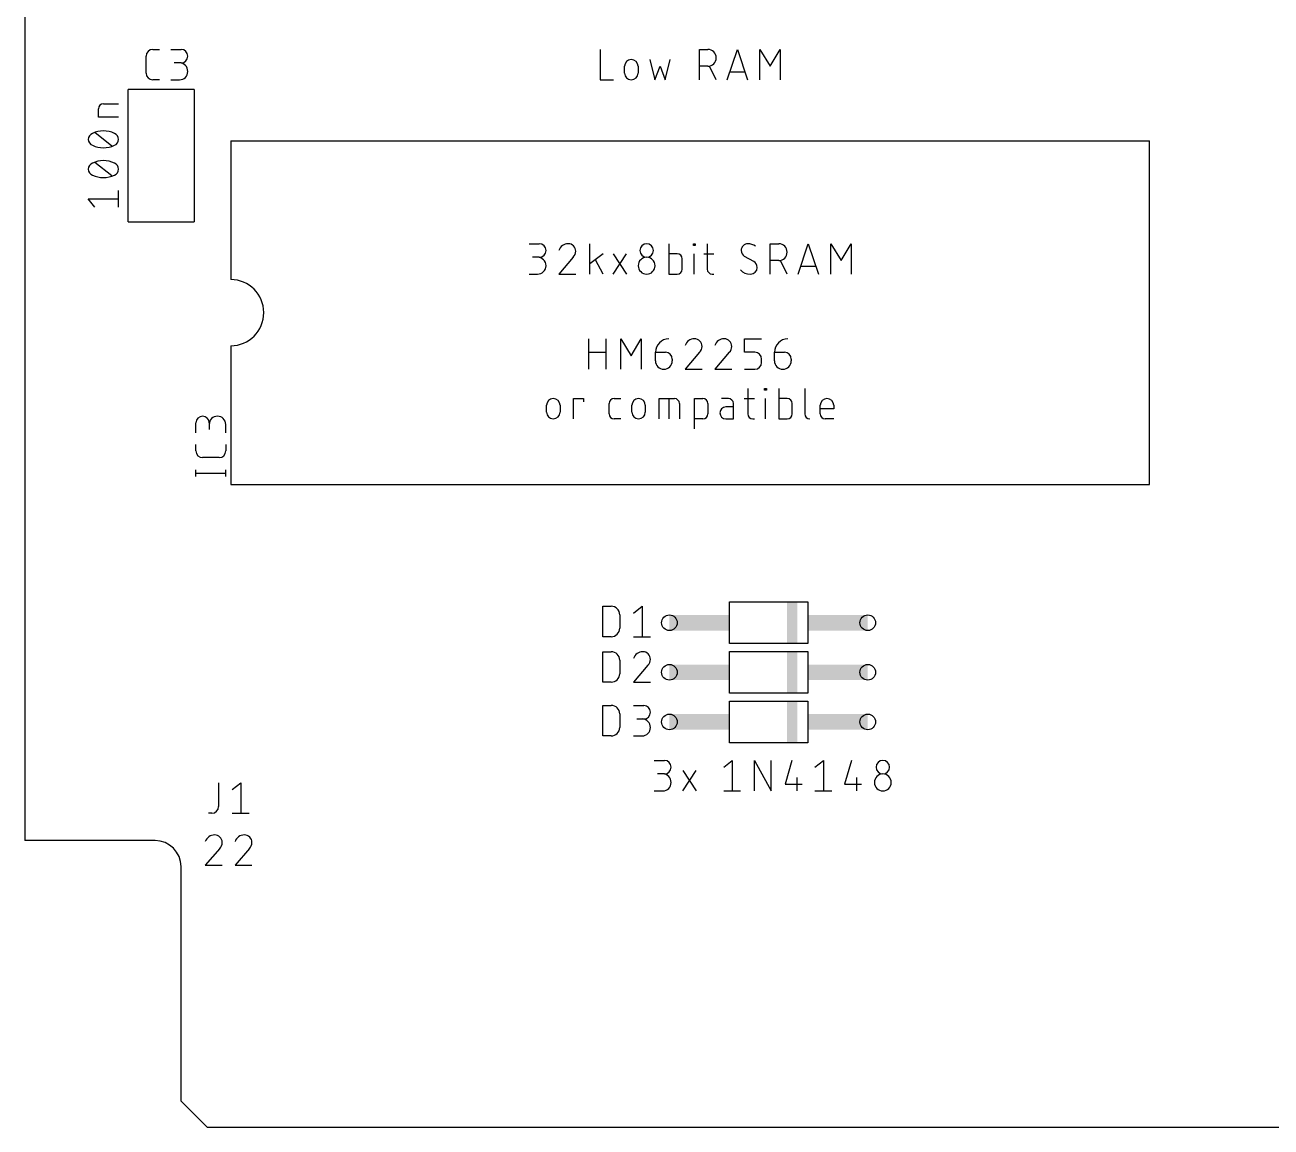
# Model space of a CAD drawing. Extents: x 0 to 102, y 0 to 103.
# Drawn here: x 0 to 47.88, y 0 to 42.32 of the extents above; entities that cross this region are included whole.
import ezdxf

# ---------------------------------------------------------------- set-up
doc = ezdxf.new("R2010")
doc.units = 0
for name, color, linetype in [('20', 30, 'CONTINUOUS'), ('21', 253, 'CONTINUOUS'), ('25', 253, 'CONTINUOUS'), ('51', 253, 'CONTINUOUS')]:
    doc.layers.add(name, color=color, linetype=linetype)

# ---------------------------------------------------------------- blocks, each defined once
blk = doc.blocks.new('RECT')
blk.add_solid([(-0.5, -0.5), (0.5, -0.5), (-0.5, 0.5), (0.5, 0.5)])

msp = doc.modelspace()

# ---------------------------------------------------------------- linework, layer by layer
at = {"layer": '20'}
for p, q in [((0, 70), (0, 11)), ((5, 11), (0, 11)), ((6, 1), (6, 10)), ((6, 1), (7, 0)), ((7, 0), (95, 0))]:
    msp.add_line(p, q, dxfattribs=at)
msp.add_arc((5, 10), 1, 0, 90, dxfattribs=at)
at = {"layer": '21'}
for p, q in [((22.0977, 41.383), (22.0977, 40.2146)), ((25.9128, 40.2146), (25.9128, 41.383)), ((25.9128, 41.383), (26.2374, 41.383)), ((26.9836, 40.2146), (27.373, 41.383)), ((27.373, 41.383), (27.7625, 40.2146)), ((28.2409, 40.2146), (28.2409, 41.383)), ((28.2409, 41.383), (28.6303, 40.7338)), ((28.6303, 40.7338), (29.0198, 41.383)), ((29.0198, 41.383), (29.0198, 40.2146)), ((23.0367, 40.4742), (23.0367, 40.7338)), ((23.556, 40.7338), (23.556, 40.4742)), ((24.0118, 40.9935), (24.2065, 40.2146)), ((24.2065, 40.2146), (24.4012, 40.7338)), ((24.4012, 40.7338), (24.596, 40.2146)), ((24.596, 40.2146), (24.7907, 40.9935)), ((26.2374, 40.7338), (25.9128, 40.7338)), ((26.5619, 40.2146), (26.3023, 40.7338)), ((27.6651, 40.5067), (27.0809, 40.5067)), ((3.9688, 34.7662), (3.9688, 39.8463)), ((6.5088, 39.8463), (3.9688, 39.8463)), ((6.5088, 39.8463), (6.5088, 34.7662)), ((22.0977, 40.2146), (22.617, 40.2146)), ((3.0163, 39.2938), (3.6005, 39.2938)), ((2.8215, 38.7745), (2.8215, 39.0991)), ((3.6005, 38.7745), (2.8215, 38.7745)), ((3.3408, 37.6696), (2.6917, 38.1889)), ((7.9058, 37.8777), (7.9058, 32.5438)), ((7.9058, 37.8777), (43.2118, 37.8777)), ((43.2118, 24.6698), (43.2118, 37.8777)), ((3.3408, 36.5266), (2.6917, 37.0459)), ((3.6005, 35.3187), (3.6005, 35.9678)), ((2.6917, 35.3187), (2.4321, 35.6433)), ((2.4321, 35.6433), (3.6005, 35.6433)), ((3.9688, 34.7662), (6.5088, 34.7662)), ((19.3725, 33.9217), (19.7619, 33.9217)), ((21.6988, 32.7533), (21.6988, 33.9217)), ((22.2181, 33.5322), (21.6988, 33.1428)), ((22.5997, 32.7533), (23.1189, 33.5322)), ((22.5997, 33.5322), (23.1189, 32.7533)), ((24.7391, 33.9217), (24.7391, 32.7533)), ((25.0637, 33.5322), (24.7391, 33.5322)), ((25.6843, 33.8568), (25.6843, 33.9217)), ((25.6843, 33.9217), (25.7492, 33.9217)), ((25.7492, 33.8568), (25.6843, 33.8568)), ((25.7168, 32.7533), (25.7168, 33.5322)), ((25.7492, 33.9217), (25.7492, 33.8568)), ((26.0843, 33.5322), (26.4738, 33.5322)), ((26.2141, 33.9217), (26.2141, 32.948)), ((28.6381, 32.7533), (28.6381, 33.9217)), ((28.6381, 33.9217), (28.9626, 33.9217)), ((29.7088, 32.7533), (30.0983, 33.9217)), ((30.0983, 33.9217), (30.4878, 32.7533)), ((30.9661, 32.7533), (30.9661, 33.9217)), ((30.9661, 33.9217), (31.3556, 33.2726)), ((31.3556, 33.2726), (31.7451, 33.9217)), ((31.7451, 33.9217), (31.7451, 32.7533)), ((19.7619, 33.4024), (19.5023, 33.4024)), ((21.0672, 33.4024), (20.5155, 32.7533)), ((22.2181, 32.7533), (21.926, 33.305)), ((25.2584, 32.948), (25.2584, 33.3375)), ((28.007, 33.2401), (27.65, 33.4349)), ((28.9626, 33.2726), (28.6381, 33.2726)), ((29.2872, 32.7533), (29.0276, 33.2726)), ((30.3904, 33.0454), (29.8062, 33.0454)), ((19.3725, 32.7533), (19.697, 32.7533)), ((20.5155, 32.7533), (21.1646, 32.7533)), ((24.7391, 32.7533), (25.0637, 32.7533)), ((26.4089, 32.7533), (26.4738, 32.7533)), ((21.6719, 29.1021), (21.6719, 30.2705)), ((22.321, 30.2705), (22.321, 29.1021)), ((22.9023, 29.1021), (22.9023, 30.2705)), ((22.9023, 30.2705), (23.2918, 29.6213)), ((23.2918, 29.6213), (23.6813, 30.2705)), ((23.6813, 30.2705), (23.6813, 29.1021)), ((27.6535, 29.7512), (27.6535, 30.2705)), ((27.6535, 30.2705), (28.3026, 30.2705)), ((7.9058, 30.0038), (7.9058, 24.6698)), ((21.6719, 29.7512), (22.321, 29.7512)), ((24.2246, 29.7512), (24.614, 29.7512)), ((24.2246, 29.4266), (24.2246, 29.7512)), ((25.9193, 29.7512), (25.3675, 29.1021)), ((27.0623, 29.7512), (26.5105, 29.1021)), ((28.043, 29.7512), (27.6535, 29.7512)), ((28.7965, 29.7512), (29.186, 29.7512)), ((28.7965, 29.4266), (28.7965, 29.7512)), ((24.8737, 29.4915), (24.8737, 29.4266)), ((28.3026, 29.3617), (28.3026, 29.4915)), ((29.4456, 29.4915), (29.4456, 29.4266)), ((25.3675, 29.1021), (26.0167, 29.1021)), ((26.5105, 29.1021), (27.1597, 29.1021)), ((27.6535, 29.1021), (28.043, 29.1021)), ((27.7706, 28.3655), (27.7706, 27.3918)), ((28.4219, 28.3005), (28.4219, 28.3655)), ((28.4219, 28.3655), (28.4868, 28.3655)), ((28.4868, 28.3005), (28.4219, 28.3005)), ((28.4868, 28.3655), (28.4868, 28.3005)), ((28.9626, 28.3655), (28.9626, 27.1971)), ((29.9623, 28.3655), (29.9623, 27.3918)), ((21.0767, 27.1971), (21.0767, 27.976)), ((21.0767, 27.976), (21.4661, 27.976)), ((21.4661, 27.976), (21.4661, 27.8462)), ((22.4429, 27.3918), (22.4429, 27.7813)), ((22.6377, 27.976), (22.8973, 27.976)), ((24.3692, 27.1971), (24.3692, 27.976)), ((24.3692, 27.976), (24.9534, 27.976)), ((24.7587, 27.1971), (24.7587, 27.976)), ((25.1481, 27.7813), (25.1481, 27.1971)), ((25.7241, 26.8076), (25.7241, 27.976)), ((25.7241, 27.976), (26.0487, 27.976)), ((26.2434, 27.7813), (26.2434, 27.3918)), ((27.0275, 27.976), (26.7678, 27.976)), ((27.2222, 27.1971), (27.2222, 27.7813)), ((27.6408, 27.976), (28.0302, 27.976)), ((28.4543, 27.1971), (28.4543, 27.976)), ((29.2871, 27.976), (28.9626, 27.976)), ((29.4819, 27.3918), (29.4819, 27.7813)), ((20.0413, 27.4567), (20.0413, 27.7163)), ((20.5606, 27.7163), (20.5606, 27.4567)), ((23.3179, 27.4567), (23.3179, 27.7163)), ((23.8372, 27.7163), (23.8372, 27.4567)), ((27.2222, 27.6514), (26.9301, 27.6514)), ((30.5569, 27.3918), (30.5569, 27.7163)), ((31.0762, 27.5865), (30.5569, 27.5865)), ((31.0762, 27.7163), (31.0762, 27.5865)), ((22.8973, 27.1971), (22.6377, 27.1971)), ((26.0487, 27.1971), (25.7241, 27.1971)), ((26.9301, 27.1971), (27.2222, 27.1971)), ((27.9653, 27.1971), (28.0302, 27.1971)), ((28.9626, 27.1971), (29.2871, 27.1971)), ((31.0762, 27.1971), (30.7516, 27.1971)), ((7.9058, 24.6698), (43.2118, 24.6698)), ((27.075, 20.1675), (30.075, 20.1675)), ((27.075, 18.5675), (27.075, 20.1675)), ((30.075, 20.1675), (30.075, 18.5675)), ((30.075, 18.5675), (27.075, 18.5675)), ((27.075, 18.2625), (30.075, 18.2625)), ((27.075, 16.6625), (27.075, 18.2625)), ((30.075, 18.2625), (30.075, 16.6625)), ((30.075, 16.6625), (27.075, 16.6625)), ((27.075, 16.3575), (30.075, 16.3575)), ((27.075, 14.7575), (27.075, 16.3575)), ((30.075, 16.3575), (30.075, 14.7575)), ((30.075, 14.7575), (27.075, 14.7575)), ((24.1808, 14.078), (24.5703, 14.078)), ((26.8478, 13.8183), (27.1724, 14.078)), ((27.1724, 14.078), (27.1724, 12.9096)), ((28.0289, 12.9096), (28.0289, 14.078)), ((28.0289, 14.078), (28.678, 12.9096)), ((28.678, 12.9096), (28.678, 14.078)), ((29.4696, 14.078), (29.21, 13.1692)), ((30.353, 13.8183), (30.6775, 14.078)), ((30.6775, 14.078), (30.6775, 12.9096)), ((31.7556, 14.078), (31.496, 13.1692)), ((24.5703, 13.5587), (24.3106, 13.5587)), ((25.2744, 12.9096), (25.7937, 13.6885)), ((25.2744, 13.6885), (25.7937, 12.9096)), ((29.6644, 13.4288), (29.6644, 12.9096)), ((31.9504, 13.4288), (31.9504, 12.9096)), ((7.4403, 13.2192), (7.4403, 12.3104)), ((7.9676, 12.9596), (8.2922, 13.2192)), ((8.2922, 13.2192), (8.2922, 12.0508)), ((29.21, 13.1692), (29.8591, 13.1692)), ((31.496, 13.1692), (32.1451, 13.1692)), ((24.1808, 12.9096), (24.5054, 12.9096)), ((26.8478, 12.9096), (27.4969, 12.9096)), ((30.353, 12.9096), (31.0021, 12.9096)), ((7.1806, 12.0508), (7.0508, 12.0508)), ((7.9676, 12.0508), (8.6167, 12.0508)), ((7.4825, 10.6999), (6.9308, 10.0508)), ((8.6255, 10.6999), (8.0738, 10.0508)), ((6.9308, 10.0508), (7.5799, 10.0508)), ((8.0738, 10.0508), (8.7229, 10.0508))]:
    msp.add_line(p, q, dxfattribs=at)
for centre, radius, start, end in [((26.2374, 41.0584), 0.3246, 270, 90), ((23.2963, 40.7338), 0.2596, 0, 180), ((23.2963, 40.4742), 0.2596, 180, 0), ((3.0163, 39.0991), 0.1947, 90.0009, 180), ((2.6722, 37.9293), 0.2402, 108.924, 180.0001), ((2.6722, 37.9293), 0.2402, 180, 251.0758), ((3.0163, 37.2909), 0.9629, 90.0001, 115.9889), ((3.0163, 37.2909), 0.9629, 64.0112, 90), ((3.3603, 37.9293), 0.2402, 0, 71.0747), ((3.3603, 37.9293), 0.2402, 288.9254, 359.9998), ((3.0163, 38.5676), 0.9629, 244.0111, 269.9999), ((3.0163, 38.5676), 0.9629, 270, 295.9888), ((2.6722, 36.7863), 0.2402, 108.924, 180.0001), ((3.0163, 36.1479), 0.9629, 90.0001, 115.9889), ((3.0163, 36.1479), 0.9629, 64.0112, 90), ((3.3603, 36.7863), 0.2402, 0, 71.0747), ((2.6722, 36.7863), 0.2402, 180, 251.0758), ((3.0163, 37.4246), 0.9629, 244.0111, 269.9999), ((3.0163, 37.4246), 0.9629, 270, 295.9888), ((3.3603, 36.7863), 0.2402, 288.9254, 359.9998), ((19.7619, 33.6621), 0.2596, 270, 90), ((20.8725, 33.5464), 0.3753, 90.0001, 162.0549), ((20.8725, 33.6296), 0.2921, 0, 90), ((20.8508, 33.6296), 0.3138, 313.604, 359.9996), ((23.888, 33.6621), 0.2596, 0, 180), ((23.888, 33.6621), 0.2596, 180, 0), ((25.0637, 33.3375), 0.1947, 0, 90), ((27.7798, 33.6621), 0.2596, 89.9993, 180), ((27.7839, 33.6621), 0.2637, 179.9998, 239.4902), ((27.7798, 33.4349), 0.4868, 53.1301, 89.9993), ((28.9626, 33.5971), 0.3246, 270, 90), ((19.697, 33.0779), 0.3246, 270, 90), ((23.888, 33.0779), 0.3246, 0, 180), ((23.888, 33.0779), 0.3246, 180, 0), ((27.8731, 33.0129), 0.2637, 0.0001, 59.4899), ((25.0637, 32.948), 0.1947, 270, 359.9991), ((26.4089, 32.948), 0.1947, 180, 270), ((27.8772, 33.3018), 0.5485, 224.761, 269.9999), ((27.8772, 33.0129), 0.2596, 270, 0), ((7.9058, 31.2738), 1.27, 270, 90), ((24.7438, 29.7512), 0.5193, 90.0003, 180), ((25.7246, 29.8952), 0.3753, 90.0001, 162.0549), ((25.7246, 29.9784), 0.2921, 0, 90), ((26.8676, 29.8952), 0.3753, 90.0001, 162.0549), ((26.8676, 29.9784), 0.2921, 0, 90), ((29.3158, 29.7512), 0.5193, 90.0003, 180), ((24.614, 29.4915), 0.2596, 0, 90), ((25.7029, 29.9784), 0.3138, 313.604, 359.9996), ((26.8459, 29.9784), 0.3138, 313.604, 359.9996), ((28.043, 29.4915), 0.2596, 0, 90), ((29.186, 29.4915), 0.2596, 0, 90), ((24.5491, 29.4266), 0.3246, 180, 0), ((28.043, 29.3617), 0.2596, 270, 0), ((29.1211, 29.4266), 0.3246, 180, 0), ((20.301, 27.7163), 0.2596, 0, 180), ((22.6377, 27.7813), 0.1947, 90, 180), ((23.5776, 27.7163), 0.2596, 0, 180), ((24.9534, 27.7813), 0.1947, 0, 90), ((26.0487, 27.7812), 0.1947, 0.0009, 90), ((27.0275, 27.7813), 0.1947, 0, 90), ((29.2871, 27.7813), 0.1947, 0, 90), ((30.8165, 27.7163), 0.2596, 0, 180), ((20.301, 27.4567), 0.2596, 180, 0), ((22.6377, 27.3918), 0.1947, 180, 270), ((23.5776, 27.4567), 0.2596, 180, 0), ((26.0487, 27.3918), 0.1947, 270, 0), ((26.9301, 27.4242), 0.2272, 90, 270), ((27.9653, 27.3918), 0.1947, 180, 270), ((29.2871, 27.3918), 0.1947, 270, 359.9991), ((30.157, 27.3918), 0.1947, 180, 270), ((30.7516, 27.3918), 0.1947, 180, 270), ((24.5703, 13.8183), 0.2596, 270, 90), ((32.9635, 13.8183), 0.2596, 0, 180), ((24.5054, 13.2341), 0.3246, 270, 90), ((32.9635, 13.2341), 0.3246, 0, 180), ((32.9635, 13.8183), 0.2596, 180, 0), ((32.9635, 13.2341), 0.3246, 180, 0), ((7.1806, 12.3104), 0.2596, 270, 0), ((7.2878, 10.8439), 0.3753, 90.0001, 162.0549), ((7.2878, 10.9271), 0.2921, 0, 90), ((8.4308, 10.8439), 0.3753, 90.0001, 162.0549), ((8.4308, 10.9271), 0.2921, 0, 90), ((7.2662, 10.9271), 0.3138, 313.604, 359.9996), ((8.4092, 10.9271), 0.3138, 313.604, 359.9996)]:
    msp.add_arc(centre, radius, start, end, dxfattribs=at)
at = {"layer": '25'}
for p, q in [((4.9142, 41.383), (5.1738, 41.383)), ((5.6104, 41.383), (5.9998, 41.383)), ((4.6546, 40.4742), (4.6546, 41.1233)), ((5.9998, 40.8637), (5.7402, 40.8637)), ((5.1738, 40.2146), (4.9142, 40.2146)), ((5.6104, 40.2146), (5.9349, 40.2146)), ((6.5723, 26.6636), (6.5723, 27.0446)), ((7.0803, 27.0446), (7.0803, 26.7906)), ((7.7153, 26.6636), (7.7153, 26.9811)), ((6.5723, 25.9614), (6.5723, 26.2154)), ((7.7153, 26.2154), (7.7153, 25.9614)), ((7.4613, 25.7074), (6.8262, 25.7074)), ((6.5723, 24.9872), (6.5723, 25.2413)), ((6.5723, 25.1143), (7.7153, 25.1143)), ((7.7153, 24.9872), (7.7153, 25.2413)), ((22.2046, 18.8308), (22.2046, 19.9992)), ((22.2046, 19.9992), (22.5291, 19.9992)), ((22.8537, 19.6746), (22.8537, 19.1554)), ((23.3856, 19.7396), (23.7102, 19.9992)), ((23.7102, 19.9992), (23.7102, 18.8308)), ((22.5291, 18.8308), (22.2046, 18.8308)), ((23.3856, 18.8308), (24.0348, 18.8308)), ((22.2046, 17.0846), (22.2046, 18.253)), ((22.2046, 18.253), (22.5291, 18.253)), ((22.8537, 17.9284), (22.8537, 17.4091)), ((23.9374, 17.7337), (23.3856, 17.0846)), ((22.5291, 17.0846), (22.2046, 17.0846)), ((23.3856, 17.0846), (24.0348, 17.0846)), ((22.2046, 15.0208), (22.2046, 16.1892)), ((22.2046, 16.1892), (22.5291, 16.1892)), ((22.8537, 15.8646), (22.8537, 15.3454)), ((23.3856, 16.1892), (23.7751, 16.1892)), ((23.7751, 15.6699), (23.5155, 15.6699)), ((22.5291, 15.0208), (22.2046, 15.0208)), ((23.3856, 15.0208), (23.7102, 15.0208))]:
    msp.add_line(p, q, dxfattribs=at)
for centre, radius, start, end in [((4.9142, 41.1233), 0.2596, 90.0007, 180), ((5.9998, 41.1233), 0.2596, 270, 90), ((5.9349, 40.5391), 0.3246, 270, 90), ((4.9142, 40.4742), 0.2596, 180, 270), ((6.8262, 27.0446), 0.254, 0, 180), ((7.3978, 26.9811), 0.3175, 0, 180), ((6.8262, 25.9614), 0.254, 180, 270), ((7.4613, 25.9614), 0.254, 270, 0), ((22.5291, 19.6746), 0.3246, 0, 90), ((22.5291, 19.1554), 0.3246, 269.9994, 0), ((22.5291, 17.9284), 0.3246, 0, 90), ((23.7427, 17.8777), 0.3753, 90.0001, 162.0549), ((23.7427, 17.9609), 0.2921, 0, 90), ((23.721, 17.9609), 0.3138, 313.604, 359.9996), ((22.5291, 17.4091), 0.3246, 269.9994, 0), ((22.5291, 15.8646), 0.3246, 0, 90), ((23.7751, 15.9296), 0.2596, 270, 90), ((22.5291, 15.3454), 0.3246, 269.9994, 0), ((23.7102, 15.3454), 0.3246, 270, 90)]:
    msp.add_arc(centre, radius, start, end, dxfattribs=at)
at = {"layer": '51'}
for centre in [(24.765, 19.3675), (32.385, 19.3675), (24.765, 17.4625), (32.385, 17.4625), (24.765, 15.5575), (32.385, 15.5575)]:
    msp.add_circle(centre, 0.3, dxfattribs=at)

# ---------------------------------------------------------------- block references
at = {"layer": '21'}
for p, xscale, yscale in [((29.475, 19.3675), 0.4, 1.6), ((26.2756, 19.3675), 1.5988, 0.6), ((29.475, 17.4625), 0.4, 1.6), ((26.2756, 17.4625), 1.5988, 0.6), ((29.475, 15.5575), 0.4, 1.6), ((26.2756, 15.5575), 1.5988, 0.6)]:
    msp.add_blockref('RECT', p, dxfattribs=dict(at, xscale=xscale, yscale=yscale))
at = {"layer": '21', "xscale": 1.5988, "yscale": 0.6, "rotation": 180}
for p in [(30.8744, 19.3675), (30.8744, 17.4625), (30.8744, 15.5575)]:
    msp.add_blockref('RECT', p, dxfattribs=at)
at = {"layer": '51', "xscale": 0.7112, "yscale": 0.6}
for p in [(25.1206, 19.3675), (25.1206, 17.4625), (25.1206, 15.5575)]:
    msp.add_blockref('RECT', p, dxfattribs=at)
at = {"layer": '51', "xscale": 0.7112, "yscale": 0.6, "rotation": 180}
for p in [(32.0294, 19.3675), (32.0294, 17.4625), (32.0294, 15.5575)]:
    msp.add_blockref('RECT', p, dxfattribs=at)

doc.saveas('drawing.dxf')
